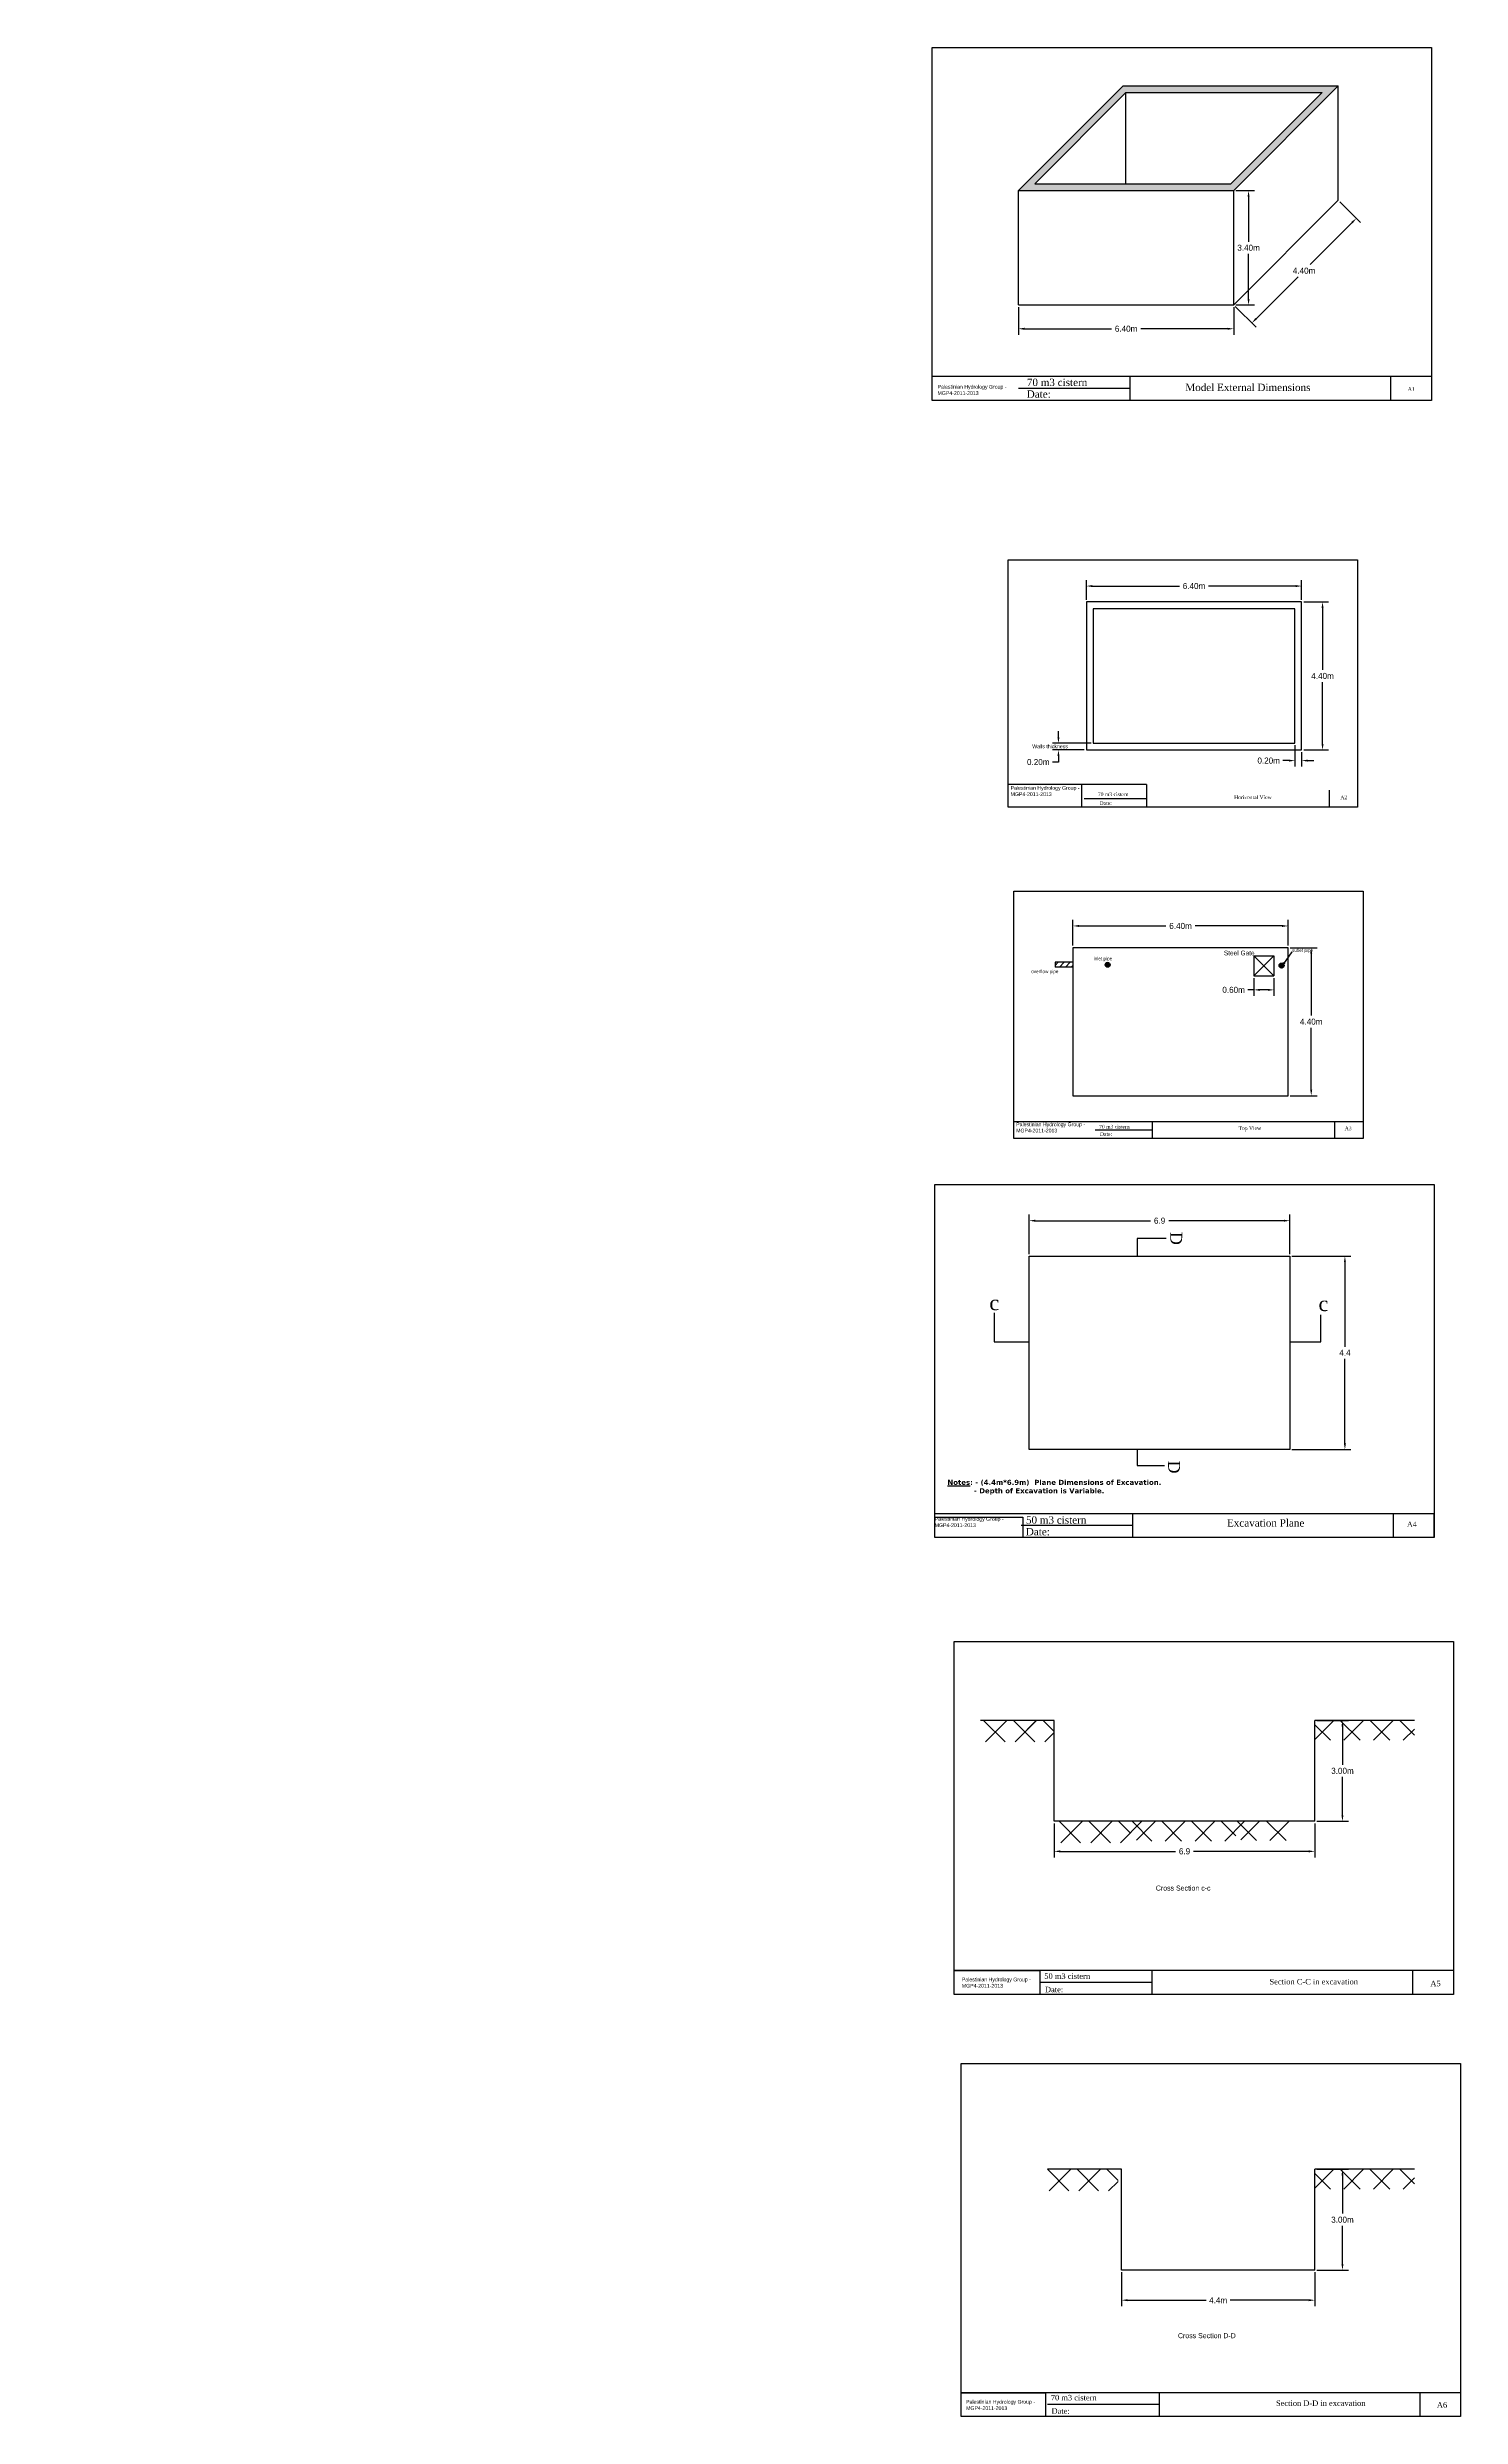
# Model space of a CAD drawing. Extents: x -15 to 29, y -106 to 37.
# Drawn here: x -15.2 to 26.9, y -33.5 to 37 of the extents above; entities that cross this region are included whole.
import ezdxf

# ---------------------------------------------------------------- set-up
doc = ezdxf.new("R2010")
doc.units = 0
doc.header["$LTSCALE"] = 0.03
doc.header["$MEASUREMENT"] = 0
doc.linetypes.add('DASHED', pattern=[0.75, 0.5, -0.25])
doc.layers.get('DEFPOINTS').update_dxf_attribs({"linetype": 'CONTINUOUS'})
for name, color, linetype in [('DIMINSTION', 1, 'CONTINUOUS'), ('INSIDE', 2, 'CONTINUOUS'), ('OUTSIDE', 3, 'CONTINUOUS'), ('STEEL', 4, 'CONTINUOUS')]:
    doc.layers.add(name, color=color, linetype=linetype)
doc.styles.add('arabic', font='times.ttf')
doc.dimstyles.get("Standard").update_dxf_attribs({"dimtxt": 0.18, "dimasz": 0.18, "dimexe": 0.18, "dimexo": 0.0625, "dimgap": 0.09, "dimtad": 0, "dimtih": 1, "dimtoh": 1, "dimzin": 0, "dimdsep": 46, "dimtxsty": 'Standard', "dimcen": 0.09, "dimadec": 0, "dimazin": 0, "dimtfac": 1, "dimtdec": 4, "dimtofl": 0, "dimtmove": 0, "dimatfit": 3, "dimfxl": 1, "dimtolj": 1, "dimtzin": 0, "dimarcsym": 0})

# ---------------------------------------------------------------- blocks, each defined once
blk = doc.blocks.new('*D0')
at = {"layer": 'DEFPOINTS', "color": 0, "transparency": 16777216}
for p in [(13.705, 29.306), (20.105, 29.306), (13.705, 28.597)]:
    blk.add_point(p, dxfattribs=at)
at = {"layer": 'DIMINSTION', "color": 0, "lineweight": -2, "transparency": 16777216}
for p, q in [((13.705, 29.244), (13.705, 28.417)), ((20.105, 29.244), (20.105, 28.417)), ((13.885, 28.597), (16.47, 28.597)), ((19.925, 28.597), (17.34, 28.597))]:
    blk.add_line(p, q, dxfattribs=at)
at = {"layer": 'DIMINSTION', "color": 0, "transparency": 16777216}
for points in [[(13.885, 28.627), (13.885, 28.567), (13.705, 28.597)], [(19.925, 28.627), (19.925, 28.567), (20.105, 28.597)]]:
    blk.add_solid(points, dxfattribs=at)
at = {"layer": 'DIMINSTION', "color": 0, "transparency": 16777216, "insert": (16.905, 28.597), "char_height": 0.18, "attachment_point": 5}
blk.add_mtext('\\A1;6.40m', dxfattribs=at)
blk = doc.blocks.new('*D1')
at = {"layer": 'DEFPOINTS', "color": 0, "transparency": 16777216}
for p in [(23.213, 32.421), (20.105, 29.306), (20.644, 28.768)]:
    blk.add_point(p, dxfattribs=at)
at = {"layer": 'DIMINSTION', "color": 0, "lineweight": -2, "transparency": 16777216}
for p, q in [((23.625, 31.755), (22.378, 30.505)), ((23.257, 32.377), (23.88, 31.755)), ((20.771, 28.896), (22.018, 30.145)), ((20.149, 29.262), (20.771, 28.641))]:
    blk.add_line(p, q, dxfattribs=at)
at = {"layer": 'DIMINSTION', "color": 0, "transparency": 16777216}
for points in [[(23.604, 31.776), (23.646, 31.734), (23.752, 31.883)], [(20.75, 28.917), (20.792, 28.874), (20.644, 28.768)]]:
    blk.add_solid(points, dxfattribs=at)
at = {"layer": 'DIMINSTION', "color": 0, "transparency": 16777216, "insert": (22.198, 30.325), "char_height": 0.18, "attachment_point": 5}
blk.add_mtext('\\A1;4.40m', dxfattribs=at)
blk = doc.blocks.new('*D2')
at = {"layer": 'DEFPOINTS', "color": 0, "transparency": 16777216}
for p in [(21.724, 10.838), (15.324, 10.191), (21.724, 10.191)]:
    blk.add_point(p, dxfattribs=at)
at = {"layer": 'DIMINSTION', "color": 0, "lineweight": -2, "transparency": 16777216}
for p, q in [((15.324, 10.254), (15.324, 11.018)), ((15.504, 10.838), (18.089, 10.838)), ((21.544, 10.838), (18.959, 10.838)), ((21.724, 10.254), (21.724, 11.018))]:
    blk.add_line(p, q, dxfattribs=at)
at = {"layer": 'DIMINSTION', "color": 0, "transparency": 16777216}
for points in [[(15.504, 10.868), (15.504, 10.808), (15.324, 10.838)], [(21.544, 10.868), (21.544, 10.808), (21.724, 10.838)]]:
    blk.add_solid(points, dxfattribs=at)
at = {"layer": 'DIMINSTION', "color": 0, "transparency": 16777216, "insert": (18.524, 10.838), "char_height": 0.18, "attachment_point": 5}
blk.add_mtext('\\A1;6.40m', dxfattribs=at)
blk = doc.blocks.new('*D3')
at = {"layer": 'DEFPOINTS', "color": 0, "transparency": 16777216}
for p in [(21.724, 10.191), (21.724, 5.791), (22.41, 5.791)]:
    blk.add_point(p, dxfattribs=at)
at = {"layer": 'DIMINSTION', "color": 0, "lineweight": -2, "transparency": 16777216}
for p, q in [((21.787, 10.191), (22.59, 10.191)), ((22.41, 10.011), (22.41, 8.171)), ((22.41, 5.971), (22.41, 7.811)), ((21.787, 5.791), (22.59, 5.791))]:
    blk.add_line(p, q, dxfattribs=at)
at = {"layer": 'DIMINSTION', "color": 0, "transparency": 16777216}
for points in [[(22.38, 10.011), (22.44, 10.011), (22.41, 10.191)], [(22.38, 5.971), (22.44, 5.971), (22.41, 5.791)]]:
    blk.add_solid(points, dxfattribs=at)
at = {"layer": 'DIMINSTION', "color": 0, "transparency": 16777216, "insert": (22.41, 7.991), "char_height": 0.18, "attachment_point": 5}
blk.add_mtext('\\A1;4.40m', dxfattribs=at)
blk = doc.blocks.new('*D10')
at = {"layer": 'DEFPOINTS', "color": 0, "linetype": 'Continuous', "transparency": 16777216}
for p in [(20.105, 32.706), (20.105, 29.306), (20.547, 29.306)]:
    blk.add_point(p, dxfattribs=at)
at = {"layer": 'DIMINSTION', "color": 0, "linetype": 'Continuous', "lineweight": -2, "transparency": 16777216}
for p, q in [((20.167, 32.706), (20.727, 32.706)), ((20.547, 32.526), (20.547, 31.186)), ((20.547, 29.486), (20.547, 30.826)), ((20.167, 29.306), (20.727, 29.306))]:
    blk.add_line(p, q, dxfattribs=at)
at = {"layer": 'DIMINSTION', "color": 0, "linetype": 'Continuous', "transparency": 16777216}
for points in [[(20.517, 32.526), (20.577, 32.526), (20.547, 32.706)], [(20.517, 29.486), (20.577, 29.486), (20.547, 29.306)]]:
    blk.add_solid(points, dxfattribs=at)
at = {"layer": 'DIMINSTION', "color": 0, "linetype": 'Continuous', "transparency": 16777216, "insert": (20.547, 31.006), "char_height": 0.18, "attachment_point": 5}
blk.add_mtext('\\A1;3.40m', dxfattribs=at)
blk = doc.blocks.new('*D11')
at = {"layer": 'DEFPOINTS', "color": 0, "linetype": 'Continuous', "transparency": 16777216}
for p in [(20.702, 9.351), (21.302, 9.351), (20.702, 8.937)]:
    blk.add_point(p, dxfattribs=at)
at = {"layer": 'DIMINSTION', "color": 0, "linetype": 'Continuous', "lineweight": -2, "transparency": 16777216}
for p, q in [((20.702, 9.288), (20.702, 8.757)), ((21.302, 9.288), (21.302, 8.757)), ((20.702, 8.937), (20.522, 8.937)), ((21.122, 8.937), (20.882, 8.937))]:
    blk.add_line(p, q, dxfattribs=at)
at = {"layer": 'DIMINSTION', "color": 0, "linetype": 'Continuous', "transparency": 16777216}
for points in [[(20.882, 8.967), (20.882, 8.907), (20.702, 8.937)], [(21.122, 8.967), (21.122, 8.907), (21.302, 8.937)]]:
    blk.add_solid(points, dxfattribs=at)
at = {"layer": 'DIMINSTION', "color": 0, "linetype": 'Continuous', "transparency": 16777216, "insert": (20.102, 8.937), "char_height": 0.18, "attachment_point": 5}
blk.add_mtext('\\A1;0.60m', dxfattribs=at)
blk = doc.blocks.new('*D17')
at = {"layer": 'DEFPOINTS', "color": 0, "linetype": 'Continuous', "transparency": 16777216}
for p in [(14.768, -15.788), (22.518, -15.788), (14.768, -16.682)]:
    blk.add_point(p, dxfattribs=at)
at = {"layer": 'OUTSIDE', "color": 0, "linetype": 'Continuous', "lineweight": -2, "transparency": 16777216}
for p, q in [((14.768, -15.85), (14.768, -16.862)), ((22.518, -15.85), (22.518, -16.862)), ((14.948, -16.682), (18.373, -16.682)), ((22.338, -16.682), (18.913, -16.682))]:
    blk.add_line(p, q, dxfattribs=at)
at = {"layer": 'OUTSIDE', "color": 0, "linetype": 'Continuous', "transparency": 16777216}
for points in [[(14.948, -16.652), (14.948, -16.712), (14.768, -16.682)], [(22.338, -16.652), (22.338, -16.712), (22.518, -16.682)]]:
    blk.add_solid(points, dxfattribs=at)
at = {"layer": 'OUTSIDE', "color": 0, "linetype": 'Continuous', "transparency": 16777216, "insert": (18.643, -16.682), "char_height": 0.18, "attachment_point": 5}
blk.add_mtext('\\A1;6.9', dxfattribs=at)
blk = doc.blocks.new('*D18')
at = {"layer": 'DEFPOINTS', "color": 0, "linetype": 'Continuous', "transparency": 16777216}
for p in [(22.518, -12.788), (22.518, -15.788), (23.339, -15.788)]:
    blk.add_point(p, dxfattribs=at)
at = {"layer": 'OUTSIDE', "color": 0, "linetype": 'Continuous', "lineweight": -2, "transparency": 16777216}
for p, q in [((22.581, -12.788), (23.519, -12.788)), ((23.339, -12.968), (23.339, -14.108)), ((23.339, -15.608), (23.339, -14.468)), ((22.581, -15.788), (23.519, -15.788))]:
    blk.add_line(p, q, dxfattribs=at)
at = {"layer": 'OUTSIDE', "color": 0, "linetype": 'Continuous', "transparency": 16777216}
for points in [[(23.309, -12.968), (23.369, -12.968), (23.339, -12.788)], [(23.309, -15.608), (23.369, -15.608), (23.339, -15.788)]]:
    blk.add_solid(points, dxfattribs=at)
at = {"layer": 'OUTSIDE', "color": 0, "linetype": 'Continuous', "transparency": 16777216, "insert": (23.339, -14.288), "char_height": 0.18, "attachment_point": 5}
blk.add_mtext('\\A1;3.00m', dxfattribs=at)
blk = doc.blocks.new('*D19')
at = {"layer": 'DEFPOINTS', "color": 0, "linetype": 'Continuous', "transparency": 16777216}
for p in [(21.776, 1.02), (21.776, -4.73), (23.412, -4.73)]:
    blk.add_point(p, dxfattribs=at)
at = {"layer": 'OUTSIDE', "color": 0, "linetype": 'Continuous', "lineweight": -2, "transparency": 16777216}
for p, q in [((21.838, 1.02), (23.592, 1.02)), ((23.412, 0.84), (23.412, -1.675)), ((23.412, -4.55), (23.412, -2.035)), ((21.838, -4.73), (23.592, -4.73))]:
    blk.add_line(p, q, dxfattribs=at)
at = {"layer": 'OUTSIDE', "color": 0, "linetype": 'Continuous', "transparency": 16777216}
for points in [[(23.382, 0.84), (23.442, 0.84), (23.412, 1.02)], [(23.382, -4.55), (23.442, -4.55), (23.412, -4.73)]]:
    blk.add_solid(points, dxfattribs=at)
at = {"layer": 'OUTSIDE', "color": 0, "linetype": 'Continuous', "transparency": 16777216, "insert": (23.412, -1.855), "char_height": 0.18, "attachment_point": 5}
blk.add_mtext('\\A1;4.4', dxfattribs=at)
blk = doc.blocks.new('*D20')
at = {"layer": 'DEFPOINTS', "color": 0, "linetype": 'Continuous', "transparency": 16777216}
for p in [(14.026, 2.073), (14.026, 1.02), (21.776, 1.02)]:
    blk.add_point(p, dxfattribs=at)
at = {"layer": 'OUTSIDE', "color": 0, "linetype": 'Continuous', "lineweight": -2, "transparency": 16777216}
for p, q in [((14.026, 1.082), (14.026, 2.253)), ((21.776, 1.082), (21.776, 2.253)), ((14.206, 2.073), (17.631, 2.073)), ((21.596, 2.073), (18.171, 2.073))]:
    blk.add_line(p, q, dxfattribs=at)
at = {"layer": 'OUTSIDE', "color": 0, "linetype": 'Continuous', "transparency": 16777216}
for points in [[(14.206, 2.103), (14.206, 2.043), (14.026, 2.073)], [(21.596, 2.103), (21.596, 2.043), (21.776, 2.073)]]:
    blk.add_solid(points, dxfattribs=at)
at = {"layer": 'OUTSIDE', "color": 0, "linetype": 'Continuous', "transparency": 16777216, "insert": (17.901, 2.073), "char_height": 0.18, "attachment_point": 5}
blk.add_mtext('\\A1;6.9', dxfattribs=at)
blk = doc.blocks.new('*D21')
at = {"layer": 'DEFPOINTS', "color": 0, "linetype": 'Continuous', "transparency": 16777216}
for p in [(16.768, -29.136), (22.518, -29.136), (16.768, -30.03)]:
    blk.add_point(p, dxfattribs=at)
at = {"layer": 'OUTSIDE', "color": 0, "linetype": 'Continuous', "lineweight": -2, "transparency": 16777216}
for p, q in [((16.768, -29.198), (16.768, -30.21)), ((22.518, -29.198), (22.518, -30.21)), ((16.948, -30.03), (19.283, -30.03)), ((22.338, -30.03), (20.003, -30.03))]:
    blk.add_line(p, q, dxfattribs=at)
at = {"layer": 'OUTSIDE', "color": 0, "linetype": 'Continuous', "transparency": 16777216}
for points in [[(16.948, -30), (16.948, -30.06), (16.768, -30.03)], [(22.338, -30), (22.338, -30.06), (22.518, -30.03)]]:
    blk.add_solid(points, dxfattribs=at)
at = {"layer": 'OUTSIDE', "color": 0, "linetype": 'Continuous', "transparency": 16777216, "insert": (19.643, -30.03), "char_height": 0.18, "attachment_point": 5}
blk.add_mtext('\\A1;4.4m', dxfattribs=at)
blk = doc.blocks.new('*D22')
at = {"layer": 'DEFPOINTS', "color": 0, "linetype": 'Continuous', "transparency": 16777216}
for p in [(22.518, -26.136), (22.518, -29.136), (23.339, -29.136)]:
    blk.add_point(p, dxfattribs=at)
at = {"layer": 'OUTSIDE', "color": 0, "linetype": 'Continuous', "lineweight": -2, "transparency": 16777216}
for p, q in [((22.581, -26.136), (23.519, -26.136)), ((23.339, -26.316), (23.339, -27.456)), ((23.339, -28.956), (23.339, -27.816)), ((22.581, -29.136), (23.519, -29.136))]:
    blk.add_line(p, q, dxfattribs=at)
at = {"layer": 'OUTSIDE', "color": 0, "linetype": 'Continuous', "transparency": 16777216}
for points in [[(23.309, -26.316), (23.369, -26.316), (23.339, -26.136)], [(23.309, -28.956), (23.369, -28.956), (23.339, -29.136)]]:
    blk.add_solid(points, dxfattribs=at)
at = {"layer": 'OUTSIDE', "color": 0, "linetype": 'Continuous', "transparency": 16777216, "insert": (23.339, -27.636), "char_height": 0.18, "attachment_point": 5}
blk.add_mtext('\\A1;3.00m', dxfattribs=at)
blk = doc.blocks.new('*D23')
at = {"layer": 'DEFPOINTS', "color": 0, "linetype": 'Continuous', "transparency": 16777216}
for p in [(15.725, 20.472), (22.125, 20.946), (22.125, 20.472)]:
    blk.add_point(p, dxfattribs=at)
at = {"layer": 'DIMINSTION', "color": 0, "linetype": 'Continuous', "lineweight": -2, "transparency": 16777216}
for p, q in [((15.725, 20.535), (15.725, 21.126)), ((15.905, 20.946), (18.49, 20.946)), ((21.945, 20.946), (19.36, 20.946)), ((22.125, 20.535), (22.125, 21.126))]:
    blk.add_line(p, q, dxfattribs=at)
at = {"layer": 'DIMINSTION', "color": 0, "linetype": 'Continuous', "transparency": 16777216}
for points in [[(15.905, 20.976), (15.905, 20.916), (15.725, 20.946)], [(21.945, 20.976), (21.945, 20.916), (22.125, 20.946)]]:
    blk.add_solid(points, dxfattribs=at)
at = {"layer": 'DIMINSTION', "color": 0, "linetype": 'Continuous', "transparency": 16777216, "insert": (18.925, 20.946), "char_height": 0.18, "attachment_point": 5}
blk.add_mtext('\\A1;6.40m', dxfattribs=at)
blk = doc.blocks.new('*D24')
at = {"layer": 'DEFPOINTS', "color": 0, "linetype": 'Continuous', "transparency": 16777216}
for p in [(22.125, 20.472), (22.125, 16.072), (22.747, 16.072)]:
    blk.add_point(p, dxfattribs=at)
at = {"layer": 'DIMINSTION', "color": 0, "linetype": 'Continuous', "lineweight": -2, "transparency": 16777216}
for p, q in [((22.187, 20.472), (22.927, 20.472)), ((22.747, 20.292), (22.747, 18.452)), ((22.747, 16.252), (22.747, 18.092)), ((22.187, 16.072), (22.927, 16.072))]:
    blk.add_line(p, q, dxfattribs=at)
at = {"layer": 'DIMINSTION', "color": 0, "linetype": 'Continuous', "transparency": 16777216}
for points in [[(22.717, 20.292), (22.777, 20.292), (22.747, 20.472)], [(22.717, 16.252), (22.777, 16.252), (22.747, 16.072)]]:
    blk.add_solid(points, dxfattribs=at)
at = {"layer": 'DIMINSTION', "color": 0, "linetype": 'Continuous', "transparency": 16777216, "insert": (22.747, 18.272), "char_height": 0.18, "attachment_point": 5}
blk.add_mtext('\\A1;4.40m', dxfattribs=at)
blk = doc.blocks.new('*D25')
at = {"layer": 'DEFPOINTS', "color": 0, "linetype": 'Continuous', "transparency": 16777216}
for p in [(15.925, 16.272), (14.893, 16.072), (15.725, 16.072)]:
    blk.add_point(p, dxfattribs=at)
at = {"layer": 'DIMINSTION', "color": 0, "linetype": 'Continuous', "lineweight": -2, "transparency": 16777216}
for p, q in [((15.862, 16.272), (14.713, 16.272)), ((14.893, 16.452), (14.893, 16.632)), ((15.662, 16.072), (14.713, 16.072)), ((14.893, 15.712), (14.713, 15.712)), ((14.893, 15.892), (14.893, 15.712))]:
    blk.add_line(p, q, dxfattribs=at)
at = {"layer": 'DIMINSTION', "color": 0, "linetype": 'Continuous', "transparency": 16777216}
for points in [[(14.863, 16.452), (14.923, 16.452), (14.893, 16.272)], [(14.863, 15.892), (14.923, 15.892), (14.893, 16.072)]]:
    blk.add_solid(points, dxfattribs=at)
at = {"layer": 'DIMINSTION', "color": 0, "linetype": 'Continuous', "transparency": 16777216, "insert": (14.293, 15.712), "char_height": 0.18, "attachment_point": 5}
blk.add_mtext('\\A1;0.20m', dxfattribs=at)
blk = doc.blocks.new('*D32')
at = {"layer": 'DEFPOINTS', "color": 0, "linetype": 'Continuous', "transparency": 16777216}
for p in [(21.925, 16.272), (21.925, 15.755), (22.125, 16.072)]:
    blk.add_point(p, dxfattribs=at)
at = {"layer": 'DIMINSTION', "color": 0, "linetype": 'Continuous', "lineweight": -2, "transparency": 16777216}
for p, q in [((21.925, 16.21), (21.925, 15.575)), ((21.745, 15.755), (21.565, 15.755)), ((22.125, 16.01), (22.125, 15.575)), ((22.305, 15.755), (22.485, 15.755))]:
    blk.add_line(p, q, dxfattribs=at)
at = {"layer": 'DIMINSTION', "color": 0, "linetype": 'Continuous', "transparency": 16777216}
for points in [[(21.745, 15.785), (21.745, 15.725), (21.925, 15.755)], [(22.305, 15.785), (22.305, 15.725), (22.125, 15.755)]]:
    blk.add_solid(points, dxfattribs=at)
at = {"layer": 'DIMINSTION', "color": 0, "linetype": 'Continuous', "transparency": 16777216, "insert": (21.145, 15.755), "char_height": 0.18, "attachment_point": 5}
blk.add_mtext('\\A1;0.20m', dxfattribs=at)

msp = doc.modelspace()

# ---------------------------------------------------------------- hatches: boundary and pattern name
at = {"layer": 'DIMINSTION', "linetype": 'Continuous'}
h = msp.add_hatch(dxfattribs=at)
h.set_pattern_fill('AR-CONC', color=0, scale=0.05, style=0)
h.set_pattern_definition([(50, (0, 0), (0.35863, -0.031376), [0.0375, -0.4125]), (355, (0, 0), (-0.0693757, 0.376096), [0.03, -0.33]), (100.4514, (0.0299, -0.0026), (0.2892547, 0.3447198), [0.03187, -0.350571]), (46.1842, (0, 0.1), (0.5336205, -0.0827595), [0.05625, -0.61875]), (96.6356, (0.04447, 0.0931), (0.4673314, 0.487059), [0.047805, -0.5258565]), (351.1842, (0, 0.1), (0.467331, 0.487059), [0.045, -0.495]), (21, (0.05, 0.075), (0.2984535, -0.2013094), [0.0375, -0.4125]), (326, (0.05, 0.075), (0.1216577, 0.362575), [0.03, -0.33]), (71.4514, (0.07487, 0.05822), (0.4201113, 0.1612652), [0.03187, -0.350571]), (37.5, (0, 0), (0.00607993, 0.16644693), [0, -0.326, 0, -0.335, 0, -0.33125]), (7.5, (0, 0), (0.1315348, 0.19720586), [0, -0.191, 0, -0.3185, 0, -0.12625]), (327.5, (-0.1115, 0), (0.2669112, -0.01127744), [0, -0.125, 0, -0.39, 0, -0.5175]), (317.5, (-0.1615, 0), (0.2915931, 0.0500525), [0, -0.1625, 0, -0.259, 0, -0.3675])])
h.paths.add_polyline_path([(23.213, 35.821), (16.813, 35.821), (13.705, 32.706), (20.105, 32.706)])
h.paths.add_polyline_path([(14.187, 32.906), (16.896, 35.621), (22.731, 35.621), (20.022, 32.906)], flags=16)
h = msp.add_hatch(dxfattribs=at)
h.set_pattern_fill('ANSI31', color=0, style=0)
h.set_pattern_definition([(45, (-2.68068, 5.4477), (-0.08838835, 0.08838835), [])])
h.paths.add_polyline_path([(15.324, 9.615), (15.324, 9.759), (14.795, 9.759), (14.795, 9.615)])
h = msp.add_hatch(dxfattribs=at)
h.set_pattern_fill('ANSI31', color=0, scale=0.105, style=0)
h.set_pattern_definition([(45, (43.91589, -3.067798), (-0.0092807765, 0.0092807765), [])])
h.paths.add_polyline_path([(16.43, 9.683, 1), (16.284, 9.683, 1)])
h = msp.add_hatch(dxfattribs=at)
h.set_pattern_fill('ANSI31', color=0, scale=0.105, style=0)
h.set_pattern_definition([(45, (43.387155, -2.881241), (-0.0092807765, 0.0092807765), [])])
h.paths.add_polyline_path([(21.605, 9.661, 1), (21.456, 9.661, 1)])
at = {"layer": 'OUTSIDE', "linetype": 'Continuous'}
h = msp.add_hatch(dxfattribs=at)
h.set_pattern_fill('ANSI37', color=0, scale=5, style=0)
h.set_pattern_definition([(45, (12.57223, -13.5763), (-0.441942, 0.441942), []), (135, (12.57223, -13.5763), (-0.441942, -0.441942), [])])
h.paths.add_polyline_path([(14.768, -12.788), (12.572, -12.788), (12.572, -13.427), (14.768, -13.427)])
h.paths.add_polyline_path([(22.518, -13.378), (25.477, -13.378), (25.477, -12.788), (22.518, -12.788)])

# ---------------------------------------------------------------- linework, layer by layer
at = {"layer": 'DIMINSTION', "color": 0, "linetype": 'Continuous'}
for p, q in [((17.515, 15.043), (13.396, 15.043)), ((17.515, 15.043), (15.574, 15.043)), ((15.574, 15.043), (15.574, 14.374)), ((20.702, 9.951), (21.302, 9.351)), ((21.302, 9.951), (20.702, 9.351)), ((21.832, 10.066), (21.585, 9.711)), ((14.795, 9.759), (14.795, 9.615)), ((15.324, 9.759), (14.795, 9.759)), ((15.324, 9.615), (14.795, 9.615)), ((21.585, 9.711), (21.589, 9.756)), ((21.628, 9.727), (21.585, 9.711)), ((21.589, 9.756), (21.628, 9.727)), ((26.063, -6.648), (11.213, -6.648)), ((11.213, -7.348), (11.213, -6.74)), ((11.213, -6.74), (13.835, -6.74)), ((13.835, -6.74), (13.835, -7.348)), ((13.835, -7.348), (11.213, -7.348)), ((14.768, -12.788), (12.572, -12.788)), ((14.768, -15.788), (14.768, -12.788)), ((25.477, -12.788), (22.518, -12.788)), ((22.518, -15.788), (22.518, -12.788)), ((22.518, -15.788), (14.768, -15.788)), ((11.791, -20.227), (14.337, -20.227)), ((11.791, -20.937), (11.791, -20.227)), ((14.337, -20.227), (14.337, -20.937)), ((14.337, -20.937), (11.791, -20.937)), ((16.768, -26.136), (14.572, -26.136)), ((16.768, -29.136), (16.768, -26.136)), ((16.768, -29.136), (16.768, -26.136)), ((25.477, -26.136), (22.518, -26.136)), ((22.518, -29.136), (22.518, -26.136)), ((22.518, -29.136), (16.768, -29.136)), ((12.003, -32.781), (14.508, -32.781)), ((12.003, -33.492), (12.003, -32.781)), ((14.508, -32.781), (14.508, -33.492)), ((14.508, -33.492), (12.003, -33.492))]:
    msp.add_line(p, q, dxfattribs=at)
at = {"layer": 'DIMINSTION', "linetype": 'Continuous'}
msp.add_line((26.063, -7.348), (26.063, -6.648), dxfattribs=at)
msp.add_line((26.063, -7.348), (26.063, -6.648), dxfattribs=at)
msp.add_line((26.063, -7.348), (26.063, -6.648), dxfattribs=at)
at = {"layer": 'DIMINSTION', "color": 0, "linetype": 'Continuous'}
msp.add_lwpolyline([(21.776, -4.73), (14.026, -4.73), (14.026, 1.02), (21.776, 1.02), (21.776, -4.73)], dxfattribs=at)
for centre, radius in [((16.357, 9.683), 0.0729), ((21.53, 9.661), 0.0745)]:
    msp.add_circle(centre, radius, dxfattribs=at)
at = {"layer": 'INSIDE', "color": 0}
for p, q in [((20.702, 9.951), (21.302, 9.951)), ((20.702, 9.951), (20.702, 9.351)), ((21.302, 9.951), (21.302, 9.351)), ((20.702, 9.351), (21.302, 9.351))]:
    msp.add_line(p, q, dxfattribs=at)
at = {"layer": 'OUTSIDE', "color": 0}
for p, q in [((16.896, 32.906), (16.896, 35.621)), ((13.705, 29.306), (13.705, 32.706)), ((22.125, 20.472), (15.725, 20.472)), ((16.569, 20.472), (15.725, 20.472)), ((15.725, 20.472), (15.725, 19.631)), ((15.725, 20.472), (15.725, 16.072)), ((22.125, 16.072), (22.125, 20.472)), ((21.925, 20.272), (15.925, 20.272)), ((15.925, 20.272), (15.925, 16.272)), ((21.925, 16.272), (21.925, 20.272)), ((15.925, 16.272), (21.925, 16.272)), ((15.725, 16.072), (22.125, 16.072))]:
    msp.add_line(p, q, dxfattribs=at)
at = {"layer": 'OUTSIDE', "color": 0, "linetype": 'Continuous'}
for p, q in [((13.959, -13.057), (14.228, -12.788)), ((15.553, -16.425), (14.914, -15.786)), ((14.968, -16.425), (15.607, -15.786)), ((16.437, -16.425), (15.798, -15.786)), ((15.852, -16.425), (16.491, -15.786)), ((17.014, -16.119), (16.682, -15.786)), ((16.735, -16.425), (17.373, -15.788)), ((17.673, -16.376), (17.086, -15.788)), ((17.211, -16.351), (17.777, -15.786)), ((18.557, -16.376), (17.967, -15.786)), ((18.071, -16.376), (18.661, -15.786)), ((19.441, -16.376), (18.851, -15.786)), ((18.955, -16.376), (19.545, -15.786)), ((20.17, -16.221), (19.735, -15.786)), ((19.839, -16.376), (20.426, -15.788)), ((20.779, -16.36), (20.206, -15.788)), ((20.317, -16.336), (20.882, -15.771)), ((21.663, -16.36), (21.073, -15.771)), ((21.177, -16.36), (21.766, -15.771)), ((15.204, -26.775), (14.564, -26.136)), ((14.618, -26.775), (15.257, -26.136)), ((16.088, -26.775), (15.448, -26.136)), ((15.502, -26.775), (16.141, -26.136)), ((16.665, -26.469), (16.332, -26.136)), ((16.386, -26.775), (16.665, -26.496)), ((22.518, -26.701), (23.084, -26.136)), ((22.98, -26.726), (22.518, -26.264)), ((23.864, -26.726), (23.274, -26.136)), ((23.378, -26.726), (23.967, -26.136)), ((24.748, -26.726), (24.158, -26.136)), ((24.261, -26.726), (24.851, -26.136)), ((25.477, -26.571), (25.042, -26.136)), ((25.145, -26.726), (25.477, -26.394))]:
    msp.add_line(p, q, dxfattribs=at)
at = {"layer": 'OUTSIDE', "color": 0}
for points in [[(13.705, 32.706), (16.813, 35.821)], [(14.187, 32.906), (16.896, 35.621)], [(16.813, 35.821), (23.213, 35.821)], [(16.896, 35.621), (22.731, 35.621)], [(20.022, 32.906), (22.731, 35.621)], [(20.105, 32.706), (23.213, 35.821)], [(23.213, 32.421), (23.213, 35.821)], [(13.705, 29.306), (20.105, 29.306), (20.105, 32.706)], [(13.705, 32.706), (20.105, 32.706)], [(14.187, 32.906), (20.022, 32.906)], [(20.105, 29.306), (23.213, 32.421)], [(15.324, 5.791), (21.724, 5.791), (21.724, 10.191), (15.324, 10.191), (15.324, 5.791)]]:
    msp.add_lwpolyline(points, dxfattribs=at)
at = {"layer": 'STEEL', "color": 0, "linetype": 'Continuous'}
for p, q in [((11.135, 36.965), (25.985, 36.965)), ((11.135, 26.465), (11.135, 36.965)), ((25.985, 36.965), (25.985, 26.465)), ((25.985, 27.176), (11.135, 27.176)), ((17.019, 26.821), (13.704, 26.821)), ((17.019, 27.176), (17.019, 26.465)), ((24.769, 27.176), (24.769, 26.465)), ((25.985, 26.465), (11.135, 26.465)), ((13.396, 21.724), (23.791, 21.724)), ((13.396, 14.374), (13.396, 21.724)), ((23.791, 21.724), (23.791, 14.374)), ((17.515, 15.043), (17.515, 14.374)), ((22.941, 14.872), (22.941, 14.374)), ((23.791, 14.374), (13.396, 14.374)), ((17.515, 14.623), (15.657, 14.623)), ((13.562, 11.87), (23.957, 11.87)), ((13.562, 4.52), (13.562, 11.87)), ((23.957, 11.87), (23.957, 4.52)), ((23.957, 5.017), (13.562, 5.017)), ((17.681, 5.017), (17.681, 4.52)), ((23.106, 5.017), (23.106, 4.52)), ((23.957, 4.52), (13.562, 4.52)), ((17.681, 4.769), (15.984, 4.769)), ((11.213, 3.152), (26.063, 3.152)), ((11.213, -7.348), (11.213, 3.152)), ((26.063, 3.152), (26.063, -7.348)), ((17.097, -6.993), (13.781, -6.993)), ((17.097, -6.638), (17.097, -7.348)), ((24.847, -6.638), (24.847, -7.348)), ((26.063, -7.348), (11.213, -7.348)), ((11.791, -10.437), (26.641, -10.437)), ((11.791, -20.937), (11.791, -10.437)), ((26.641, -10.437), (26.641, -20.937)), ((26.641, -20.227), (11.791, -20.227)), ((17.675, -20.227), (17.675, -20.937)), ((25.425, -20.227), (25.425, -20.937)), ((26.641, -20.937), (11.791, -20.937)), ((17.675, -20.582), (14.36, -20.582)), ((12.003, -22.992), (26.853, -22.992)), ((12.003, -33.492), (12.003, -22.992)), ((26.853, -22.992), (26.853, -33.492)), ((26.853, -32.781), (12.003, -32.781)), ((17.887, -32.781), (17.887, -33.492)), ((25.637, -32.781), (25.637, -33.492)), ((26.853, -33.492), (12.003, -33.492)), ((17.887, -33.136), (14.572, -33.136))]:
    msp.add_line(p, q, dxfattribs=at)
for points in [[(18.1, 1.544), (17.238, 1.544), (17.238, 1.02)], [(12.981, -0.671), (12.981, -1.533), (14.026, -1.533)], [(21.776, -1.533), (22.694, -1.533), (22.694, -0.726)], [(17.238, -4.73), (17.238, -5.204), (18.045, -5.204)]]:
    msp.add_lwpolyline(points, dxfattribs=at)

# ---------------------------------------------------------------- texts
at = {"layer": 'DIMINSTION', "color": 0}
for s, height, p in [('inlet pipe', 0.1, (15.941, 9.815)), ('Steel Gate', 0.14, (19.814, 9.964)), ('outlet pipe', 0.1, (21.832, 10.066)), ('overflow pipe', 0.1, (14.08, 9.434)), ('Cross Section c-c', 0.15035, (17.789, -17.849)), ('Cross Section D-D', 0.15035, (18.447, -31.16))]:
    msp.add_text(s, height=height, dxfattribs=at).set_placement(p)
at = {"layer": 'DIMINSTION', "color": 0, "linetype": 'Continuous', "attachment_point": 1}
for s, insert, char_height, width in [('Palestinian Hydrology Group - MGP4-2011-2013', (11.298, 26.927), 0.11134, 2.62238), ('Walls thickness ', (14.114, 16.235), 0.11134, 1.59396), ('Palestinian Hydrology Group - MGP4-2011-2013', (13.471, 14.999), 0.11134, 2.11447), ('Palestinian Hydrology Group - MGP4-2011-2013', (13.636, 4.994), 0.11134, 2.62238), ('\\pt1;{\\fVerdana|b1|i0|c0|p34;\\H0.75x;\\L\\C5;Notes\\l: - (4.4m*6.9m)  Plane Dimensions of Excavation.\\P           - Depth of Excavation is Variable.\\P\\H1.333x;\\P           }', (11.592, -5.633), 0.2, 8.79247), ('Palestinian Hydrology Group - MGP4-2011-2013', (11.213, -6.74), 0.11134, 2.62238), ('Palestinian Hydrology Group - MGP4-2011-2013', (12.021, -20.437), 0.11134, 2.62238), ('Palestinian Hydrology Group - MGP4-2011-2013', (12.147, -32.996), 0.11134, 2.62238)]:
    msp.add_mtext(s, dxfattribs=dict(at, insert=insert, char_height=char_height, width=width))
at = {"layer": 'DIMINSTION', "linetype": 'Continuous', "char_height": 0.18}
for insert, attachment_point in [((21.373, 17.168), 4), ((20.88, 16.647), 6), ((-15.174, -4.503), 4), ((-15.101, -4.47), 6), ((-13.364, -9.886), 6)]:
    msp.add_mtext('\\A1;', dxfattribs=dict(at, insert=insert, attachment_point=attachment_point))
at = {"layer": 'INSIDE', "linetype": 'DASHED', "char_height": 0.18, "attachment_point": 6}
for insert in [(1.653, -2.006), (1.653, -2.548)]:
    msp.add_mtext('\\A1;', dxfattribs=dict(at, insert=insert))
at = {"layer": 'OUTSIDE', "color": 0, "linetype": 'Continuous', "style": 'arabic'}
for s, height, p in [('70 m3 cistern', 0.21849, (13.954, 26.895)), ('Model External Dimensions ', 0.21849, (18.666, 26.746)), ('A1', 0.1092, (25.283, 26.753)), ('Date:', 0.2185, (13.95, 26.546)), ('70 m3 cistern', 0.10924, (16.067, 14.7)), ('Date:', 0.1092, (16.117, 14.435)), ('Horizontal View', 0.10924, (20.119, 14.611)), ('A2', 0.1092, (23.278, 14.607)), ('70 m3 cistern', 0.10924, (16.102, 4.814)), ('Date:', 0.1092, (16.126, 4.593)), ('Top View', 0.1092, (20.249, 4.769)), ('A3', 0.1092, (23.408, 4.765)), ('c', 0.437, (12.839, -0.588)), ('c', 0.437, (22.627, -0.616)), ('50 m3 cistern', 0.21849, (13.927, -6.936)), ('Excavation Plane', 0.21849, (19.906, -7.024)), ('A4', 0.1529, (25.26, -7.029)), ('Date:', 0.2185, (13.923, -7.285)), ('50 m3 cistern', 0.16387, (14.473, -20.474)), ('Date:', 0.1639, (14.492, -20.872)), ('Section C-C in excavation', 0.16387, (21.168, -20.639)), ('A5', 0.1639, (25.953, -20.691)), ('70 m3 cistern', 0.16387, (14.667, -33.009)), ('Section D-D in excavation', 0.16387, (21.362, -33.174)), ('A6', 0.1639, (26.147, -33.227)), ('Date:', 0.1639, (14.686, -33.407))]:
    msp.add_text(s, height=height, dxfattribs=at).set_placement(p)
for p in [(18.219, 1.74), (18.156, -5.059)]:
    msp.add_text('D', height=0.354, rotation=270, dxfattribs=at).set_placement(p)

# ---------------------------------------------------------------- dimensions: what is measured, and where the dimension line sits
at = {"layer": 'DIMINSTION', "color": 0, "linetype": 'Continuous'}
for base, p1, p2, picture, middle in [((20.547, 29.306), (20.105, 32.706), (20.105, 29.306), '*D10', (20.547, 31.006)), ((22.747, 16.072), (22.125, 20.472), (22.125, 16.072), '*D24', (22.747, 18.272)), ((14.893, 16.072), (15.925, 16.272), (15.725, 16.072), '*D25', (14.293, 15.712))]:
    dim = msp.add_linear_dim(base=base, p1=p1, p2=p2, angle=90, dimstyle='Standard', override={"dimpost": 'm'}, dxfattribs=at)
    dim.commit()
    dim.dimension.update_dxf_attribs({"geometry": picture, "text_midpoint": middle})
at = {"layer": 'DIMINSTION', "color": 0}
dim = msp.add_aligned_dim(p1=(23.213, 32.421), p2=(20.105, 29.306), distance=0.762, dimstyle='Standard', override={"dimpost": 'm'}, dxfattribs=at)
dim.commit()
dim.dimension.update_dxf_attribs({"geometry": '*D1', "text_midpoint": (22.198, 30.325)})
for base, p1, p2, picture, middle in [((13.705, 28.597), (20.105, 29.306), (13.705, 29.306), '*D0', (16.905, 28.597)), ((21.724, 10.838), (15.324, 10.191), (21.724, 10.191), '*D2', (18.524, 10.838))]:
    dim = msp.add_linear_dim(base=base, p1=p1, p2=p2, dimstyle='Standard', override={"dimpost": 'm'}, dxfattribs=at)
    dim.commit()
    dim.dimension.update_dxf_attribs({"geometry": picture, "text_midpoint": middle})
at = {"layer": 'DIMINSTION', "color": 0, "linetype": 'Continuous'}
for base, p1, p2, picture, middle in [((22.125, 20.946), (15.725, 20.472), (22.125, 20.472), '*D23', (18.925, 20.946)), ((21.925, 15.755), (22.125, 16.072), (21.925, 16.272), '*D32', (21.145, 15.755)), ((20.702, 8.937), (21.302, 9.351), (20.702, 9.351), '*D11', (20.102, 8.937))]:
    dim = msp.add_linear_dim(base=base, p1=p1, p2=p2, dimstyle='Standard', override={"dimpost": 'm'}, dxfattribs=at)
    dim.commit()
    dim.dimension.update_dxf_attribs({"geometry": picture, "text_midpoint": middle})
at = {"layer": 'DIMINSTION', "color": 0}
dim = msp.add_linear_dim(base=(22.41, 5.791), p1=(21.724, 10.191), p2=(21.724, 5.791), angle=90, dimstyle='Standard', override={"dimpost": 'm'}, dxfattribs=at)
dim.commit()
dim.dimension.update_dxf_attribs({"geometry": '*D3', "text_midpoint": (22.41, 7.991)})
at = {"layer": 'OUTSIDE', "color": 0, "linetype": 'Continuous'}
for base, p1, p2, text, picture, middle in [((14.026, 2.073), (21.776, 1.02), (14.026, 1.02), '6.9', '*D20', (17.901, 2.073)), ((14.768, -16.682), (22.518, -15.788), (14.768, -15.788), '6.9', '*D17', (18.643, -16.682)), ((16.768, -30.03), (22.518, -29.136), (16.768, -29.136), '4.4m', '*D21', (19.643, -30.03))]:
    dim = msp.add_linear_dim(base=base, p1=p1, p2=p2, text=text, dimstyle='Standard', override={"dimpost": 'm'}, dxfattribs=at)
    dim.commit()
    dim.dimension.update_dxf_attribs({"geometry": picture, "text_midpoint": middle})
dim = msp.add_linear_dim(base=(23.412, -4.73), p1=(21.776, 1.02), p2=(21.776, -4.73), angle=90, text='4.4', dimstyle='Standard', override={"dimpost": 'm'}, dxfattribs=at)
dim.commit()
dim.dimension.update_dxf_attribs({"geometry": '*D19', "text_midpoint": (23.412, -1.855)})
for base, p1, p2, picture, middle in [((23.339, -15.788), (22.518, -12.788), (22.518, -15.788), '*D18', (23.339, -14.288)), ((23.339, -29.136), (22.518, -26.136), (22.518, -29.136), '*D22', (23.339, -27.636))]:
    dim = msp.add_linear_dim(base=base, p1=p1, p2=p2, angle=90, dimstyle='Standard', override={"dimpost": 'm'}, dxfattribs=at)
    dim.commit()
    dim.dimension.update_dxf_attribs({"geometry": picture, "text_midpoint": middle})

doc.saveas('drawing.dxf')
